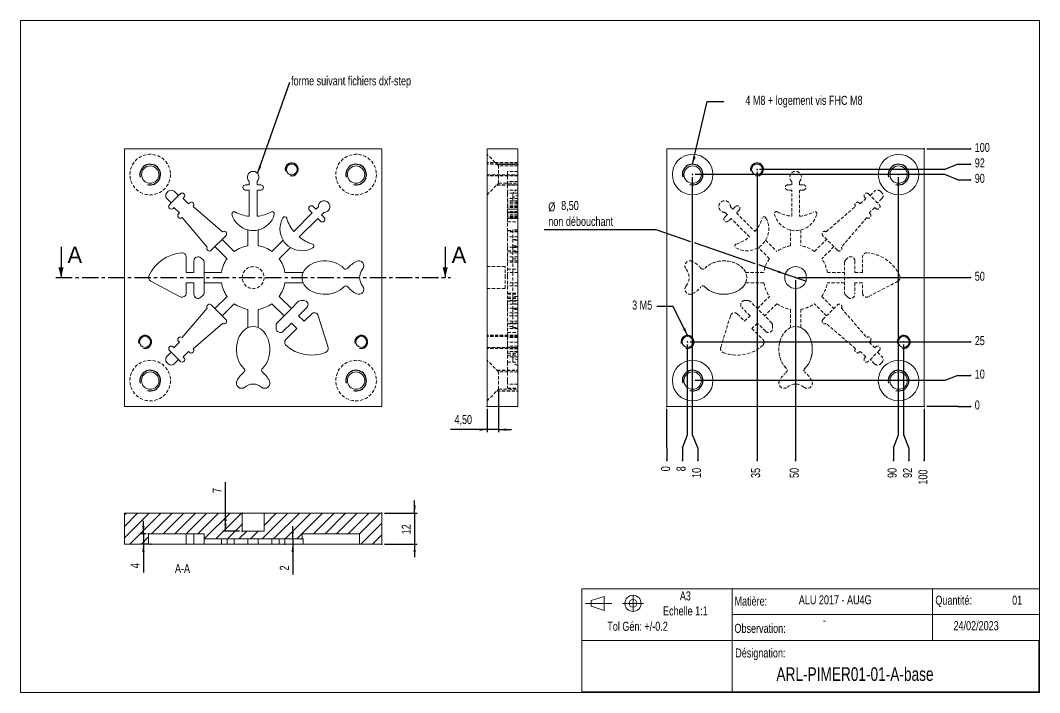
# Model space of a CAD drawing. Extents: x 12 to 408, y 18 to 279.
import ezdxf

# ---------------------------------------------------------------- set-up
doc = ezdxf.new("R2010")
doc.units = 0
doc.header["$MEASUREMENT"] = 0
doc.header["$PDSIZE"] = -1
for name, pattern in [('CENTER', [10.16, 6.35, -1.27, 1.27, -1.27]), ('CENTERX2', [20.32, 12.7, -2.54, 2.54, -2.54]), ('HIDDEN', [1.905, 1.27, -0.635])]:
    doc.linetypes.add(name, pattern=pattern)
doc.styles.add('SLDTEXTSTYLE0', font='txt', dxfattribs={"width": 0.75})
doc.dimstyles.new('SLDDIMSTYLE0', dxfattribs={"dimtxt": 6, "dimasz": 3, "dimexe": 0, "dimexo": 0.0625, "dimgap": 1.5, "dimtad": 0, "dimtih": 1, "dimtoh": 1, "dimdec": 0, "dimzin": 0, "dimdsep": 46, "dimtxsty": 'Standard', "dimsah": 1, "dimcen": 0.09, "dimadec": 0, "dimazin": 0, "dimtfac": 1, "dimtdec": 0, "dimtofl": 0, "dimtmove": 0, "dimatfit": 3, "dimfxl": 1, "dimtolj": 1, "dimtzin": 0, "dimarcsym": 0})
doc.dimstyles.new('SLDDIMSTYLE1', dxfattribs={"dimtxt": 3.5, "dimasz": 3, "dimexe": 1, "dimexo": 0.0625, "dimgap": 0.875, "dimtad": 0, "dimtih": 1, "dimtoh": 1, "dimzin": 12, "dimdsep": 46, "dimtxsty": 'Standard', "dimsah": 1, "dimcen": 0.09, "dimclrd": 255, "dimclre": 255, "dimclrt": 255, "dimadec": 0, "dimazin": 0, "dimtfac": 1, "dimtdec": 4, "dimtofl": 0, "dimtmove": 0, "dimatfit": 3, "dimfxl": 1, "dimtolj": 1, "dimtzin": 12, "dimarcsym": 0})
doc.dimstyles.new('SLDDIMSTYLE2', dxfattribs={"dimtxt": 3.5, "dimasz": 3, "dimexe": 1, "dimexo": 0.0625, "dimgap": 0.875, "dimtad": 0, "dimtih": 1, "dimtoh": 1, "dimdec": 0, "dimdsep": 46, "dimtxsty": 'Standard', "dimblk1": 'NONE', "dimblk2": 'NONE', "dimsah": 1, "dimcen": 0.09, "dimclrd": 255, "dimclre": 255, "dimclrt": 255, "dimadec": 0, "dimazin": 0, "dimtfac": 1, "dimtdec": 4, "dimtofl": 0, "dimtmove": 0, "dimatfit": 3, "dimfxl": 1, "dimtolj": 1, "dimtzin": 12, "dimarcsym": 0})
doc.dimstyles.new('SLDDIMSTYLE3', dxfattribs={"dimtxt": 3.5, "dimasz": 3, "dimexe": 1, "dimexo": 0.0625, "dimgap": 0.875, "dimtad": 0, "dimtih": 1, "dimtoh": 1, "dimzin": 12, "dimdsep": 46, "dimtxsty": 'Standard', "dimblk1": 'NONE', "dimblk2": 'NONE', "dimsah": 1, "dimcen": 0.09, "dimclrd": 255, "dimclre": 255, "dimclrt": 255, "dimadec": 0, "dimazin": 0, "dimtfac": 1, "dimtdec": 4, "dimtofl": 0, "dimtmove": 0, "dimatfit": 3, "dimfxl": 1, "dimtolj": 1, "dimtzin": 12, "dimarcsym": 0})
doc.dimstyles.new('SLDDIMSTYLE4', dxfattribs={"dimtxt": 3.5, "dimasz": 3, "dimexe": 1, "dimexo": 0.0625, "dimgap": 0.875, "dimtad": 0, "dimtih": 1, "dimtoh": 1, "dimzin": 12, "dimdsep": 46, "dimtxsty": 'Standard', "dimsah": 1, "dimcen": 0.09, "dimclrd": 255, "dimclre": 255, "dimclrt": 255, "dimadec": 0, "dimazin": 0, "dimtfac": 1, "dimtdec": 4, "dimtmove": 0, "dimatfit": 3, "dimfxl": 1, "dimtolj": 1, "dimtzin": 12, "dimarcsym": 0})

# ---------------------------------------------------------------- blocks, each defined once
blk = doc.blocks.new('*D0')
for p, q in [((197.8, 134.77), (197.8, 119.11)), ((193.3, 128.14), (193.3, 119.11)), ((193.3, 120.11), (179.07, 120.11)), ((197.8, 120.11), (193.3, 120.11)), ((197.8, 120.11), (202.8, 120.11))]:
    blk.add_line(p, q)
at = {"color": 7}
for p in [(197.8, 135.77), (193.3, 129.14)]:
    blk.add_point(p, dxfattribs=at)
at = {"color": 255}
for points in [[(193.3, 120.11), (190.3, 120.56), (190.3, 119.66)], [(197.8, 120.11), (200.8, 119.66), (200.8, 120.56)]]:
    blk.add_solid(points, dxfattribs=at)
at = {"color": 7, "insert": (180.65, 121.61), "char_height": 3.5, "attachment_point": 7, "style": 'SLDTEXTSTYLE0'}
blk.add_mtext('4,50', dxfattribs=at)
blk = doc.blocks.new('*D1')
for p, q in [((263.2, 118.1), (263.2, 128.14)), ((263.2, 113.1), (263.2, 118.1)), ((263.2, 113.1), (263.2, 108.1))]:
    blk.add_line(p, q)
at = {"color": 7}
for p in [(263.2, 129.14), (263.2, 108.1)]:
    blk.add_point(p, dxfattribs=at)
at = {"color": 7, "insert": (264.47, 103.93), "char_height": 3.5, "attachment_point": 7, "rotation": 90, "style": 'SLDTEXTSTYLE0'}
blk.add_mtext('0', dxfattribs=at)
blk = doc.blocks.new('_NONE')
blk = doc.blocks.new('*D3')
for p, q in [((271.2, 118.1), (271.2, 153.14)), ((269.2, 113.1), (271.2, 118.1)), ((269.2, 113.1), (269.2, 108.1))]:
    blk.add_line(p, q)
at = {"color": 7}
for p in [(271.2, 154.14), (269.2, 108.1)]:
    blk.add_point(p, dxfattribs=at)
at = {"color": 7, "insert": (270.48, 103.93), "char_height": 3.5, "attachment_point": 7, "rotation": 90, "style": 'SLDTEXTSTYLE0'}
blk.add_mtext('8', dxfattribs=at)
blk = doc.blocks.new('*D4')
for p, q in [((273.2, 118.1), (273.2, 218.14)), ((275.2, 113.1), (273.2, 118.1)), ((275.2, 113.1), (275.2, 108.1))]:
    blk.add_line(p, q)
at = {"color": 7}
for p in [(273.2, 219.14), (275.2, 108.1)]:
    blk.add_point(p, dxfattribs=at)
at = {"color": 7, "insert": (276.48, 101.34), "char_height": 3.5, "attachment_point": 7, "rotation": 90, "style": 'SLDTEXTSTYLE0'}
blk.add_mtext('10', dxfattribs=at)
blk = doc.blocks.new('*D5')
blk.add_line((298.2, 220.14), (298.2, 108.1))
at = {"color": 7}
for p in [(298.2, 221.14), (298.2, 108.1)]:
    blk.add_point(p, dxfattribs=at)
at = {"color": 7, "insert": (299.47, 101.34), "char_height": 3.5, "attachment_point": 7, "rotation": 90, "style": 'SLDTEXTSTYLE0'}
blk.add_mtext('35', dxfattribs=at)
blk = doc.blocks.new('*D6')
blk.add_line((313.2, 178.14), (313.2, 108.1))
at = {"color": 7}
for p in [(313.2, 179.14), (313.2, 108.1)]:
    blk.add_point(p, dxfattribs=at)
at = {"color": 7, "insert": (314.47, 101.34), "char_height": 3.5, "attachment_point": 7, "rotation": 90, "style": 'SLDTEXTSTYLE0'}
blk.add_mtext('50', dxfattribs=at)
blk = doc.blocks.new('*D7')
for p, q in [((353.2, 118.1), (353.2, 218.14)), ((351.2, 113.1), (353.2, 118.1)), ((351.2, 113.1), (351.2, 108.1))]:
    blk.add_line(p, q)
at = {"color": 7}
for p in [(353.2, 219.14), (351.2, 108.1)]:
    blk.add_point(p, dxfattribs=at)
at = {"color": 7, "insert": (352.47, 101.34), "char_height": 3.5, "attachment_point": 7, "rotation": 90, "style": 'SLDTEXTSTYLE0'}
blk.add_mtext('90', dxfattribs=at)
blk = doc.blocks.new('*D8')
for p, q in [((355.2, 118.1), (355.2, 153.14)), ((357.2, 113.1), (355.2, 118.1)), ((357.2, 113.1), (357.2, 108.1))]:
    blk.add_line(p, q)
at = {"color": 7}
for p in [(355.2, 154.14), (357.2, 108.1)]:
    blk.add_point(p, dxfattribs=at)
at = {"color": 7, "insert": (358.48, 101.34), "char_height": 3.5, "attachment_point": 7, "rotation": 90, "style": 'SLDTEXTSTYLE0'}
blk.add_mtext('92', dxfattribs=at)
blk = doc.blocks.new('*D9')
blk.add_line((363.2, 128.14), (363.2, 108.1))
at = {"color": 7}
for p in [(363.2, 129.14), (363.2, 108.1)]:
    blk.add_point(p, dxfattribs=at)
at = {"color": 7, "insert": (364.47, 98.76), "char_height": 3.5, "attachment_point": 7, "rotation": 90, "style": 'SLDTEXTSTYLE0'}
blk.add_mtext('100', dxfattribs=at)
blk = doc.blocks.new('*D10')
for p, q in [((371.21, 129.14), (364.2, 129.14)), ((376.21, 129.14), (371.21, 129.14)), ((376.21, 129.14), (381.21, 129.14))]:
    blk.add_line(p, q)
at = {"color": 7}
for p in [(363.2, 129.14), (381.21, 129.14)]:
    blk.add_point(p, dxfattribs=at)
at = {"color": 7, "insert": (382.8, 127.87), "char_height": 3.5, "attachment_point": 7, "style": 'SLDTEXTSTYLE0'}
blk.add_mtext('0', dxfattribs=at)
blk = doc.blocks.new('*D11')
for p, q in [((371.21, 139.14), (274.2, 139.14)), ((376.21, 141.15), (371.21, 139.14)), ((376.21, 141.15), (381.21, 141.15))]:
    blk.add_line(p, q)
at = {"color": 7}
for p in [(273.2, 139.14), (381.21, 141.15)]:
    blk.add_point(p, dxfattribs=at)
at = {"color": 7, "insert": (382.8, 139.87), "char_height": 3.5, "attachment_point": 7, "style": 'SLDTEXTSTYLE0'}
blk.add_mtext('10', dxfattribs=at)
blk = doc.blocks.new('*D12')
blk.add_line((272.2, 154.14), (381.21, 154.14))
at = {"color": 7}
for p in [(271.2, 154.14), (381.21, 154.14)]:
    blk.add_point(p, dxfattribs=at)
at = {"color": 7, "insert": (382.8, 152.87), "char_height": 3.5, "attachment_point": 7, "style": 'SLDTEXTSTYLE0'}
blk.add_mtext('25', dxfattribs=at)
blk = doc.blocks.new('*D13')
blk.add_line((314.2, 179.14), (381.21, 179.14))
at = {"color": 7}
for p in [(313.2, 179.14), (381.21, 179.14)]:
    blk.add_point(p, dxfattribs=at)
at = {"color": 7, "insert": (382.8, 177.87), "char_height": 3.5, "attachment_point": 7, "style": 'SLDTEXTSTYLE0'}
blk.add_mtext('50', dxfattribs=at)
blk = doc.blocks.new('*D14')
for p, q in [((371.21, 219.14), (274.2, 219.14)), ((376.21, 217.14), (371.21, 219.14)), ((376.21, 217.14), (381.21, 217.14))]:
    blk.add_line(p, q)
at = {"color": 7}
for p in [(273.2, 219.14), (381.21, 217.14)]:
    blk.add_point(p, dxfattribs=at)
at = {"color": 7, "insert": (382.8, 215.86), "char_height": 3.5, "attachment_point": 7, "style": 'SLDTEXTSTYLE0'}
blk.add_mtext('90', dxfattribs=at)
blk = doc.blocks.new('*D15')
for p, q in [((376.21, 223.14), (371.21, 221.14)), ((376.21, 223.14), (381.21, 223.14)), ((371.21, 221.14), (299.2, 221.14))]:
    blk.add_line(p, q)
at = {"color": 7}
for p in [(381.21, 223.14), (298.2, 221.14)]:
    blk.add_point(p, dxfattribs=at)
at = {"color": 7, "insert": (382.8, 221.87), "char_height": 3.5, "attachment_point": 7, "style": 'SLDTEXTSTYLE0'}
blk.add_mtext('92', dxfattribs=at)
blk = doc.blocks.new('*D16')
blk.add_line((364.2, 229.14), (381.21, 229.14))
at = {"color": 7}
for p in [(363.2, 229.14), (381.21, 229.14)]:
    blk.add_point(p, dxfattribs=at)
at = {"color": 7, "insert": (382.8, 227.87), "char_height": 3.5, "attachment_point": 7, "style": 'SLDTEXTSTYLE0'}
blk.add_mtext('100', dxfattribs=at)
blk = doc.blocks.new('*D17')
for p, q in [((259.07, 197.66), (215.53, 197.66)), ((272.48, 193.08), (259.07, 197.66)), ((297.48, 184.52), (273.92, 192.58)), ((309.18, 180.52), (298.92, 184.03)), ((317.22, 177.77), (309.18, 180.52))]:
    blk.add_line(p, q)
at = {"color": 7}
for p in [(309.18, 180.52), (317.22, 177.77)]:
    blk.add_point(p, dxfattribs=at)
at = {"color": 255}
blk.add_solid([(309.18, 180.52), (306.48, 181.92), (306.19, 181.06)], dxfattribs=at)
at = {"color": 7, "char_height": 3.5, "attachment_point": 7, "style": 'SLDTEXTSTYLE0'}
for s, insert in [('%%c', (217.11, 204.72)), ('8,50', (222.11, 204.72)), ('non débouchant', (217.11, 199.16))]:
    blk.add_mtext(s, dxfattribs=dict(at, insert=insert))
blk = doc.blocks.new('*D18')
for p, q in [((91.68, 87.65), (91.68, 99.67)), ((91.68, 80.65), (91.68, 87.65)), ((97.18, 80.65), (90.68, 80.65))]:
    blk.add_line(p, q)
at = {"color": 7}
for p in [(98.18, 87.65), (98.18, 80.65)]:
    blk.add_point(p, dxfattribs=at)
at = {"color": 255}
for points in [[(91.68, 87.65), (91.23, 84.65), (92.13, 84.65)], [(91.68, 80.65), (92.13, 83.65), (91.23, 83.65)]]:
    blk.add_solid(points, dxfattribs=at)
at = {"color": 7, "insert": (90.18, 95.5), "char_height": 3.5, "attachment_point": 7, "rotation": 90, "style": 'SLDTEXTSTYLE0'}
blk.add_mtext('7', dxfattribs=at)
blk = doc.blocks.new('*D19')
for p, q in [((59.8, 79.65), (59.8, 84.65)), ((60.83, 79.65), (58.8, 79.65)), ((59.8, 79.65), (59.8, 75.65)), ((61.69, 75.65), (58.8, 75.65)), ((59.8, 75.65), (59.8, 64.69))]:
    blk.add_line(p, q)
at = {"color": 7}
for p in [(61.83, 79.65), (62.69, 75.65)]:
    blk.add_point(p, dxfattribs=at)
at = {"color": 255}
for points in [[(59.8, 79.65), (60.25, 82.65), (59.35, 82.65)], [(59.8, 75.65), (59.35, 72.65), (60.25, 72.65)]]:
    blk.add_solid(points, dxfattribs=at)
at = {"color": 7, "insert": (58.3, 66.28), "char_height": 3.5, "attachment_point": 7, "rotation": 90, "style": 'SLDTEXTSTYLE0'}
blk.add_mtext('4', dxfattribs=at)
blk = doc.blocks.new('*D20')
for p, q in [((117.8, 77.65), (117.8, 82.65)), ((117.8, 77.65), (117.8, 75.65)), ((117.8, 75.65), (117.8, 63.81))]:
    blk.add_line(p, q)
at = {"color": 7}
for p in [(114.77, 75.65), (121.43, 77.65)]:
    blk.add_point(p, dxfattribs=at)
at = {"color": 255}
for points in [[(117.8, 77.65), (118.25, 80.65), (117.35, 80.65)], [(117.8, 75.65), (117.35, 72.65), (118.25, 72.65)]]:
    blk.add_solid(points, dxfattribs=at)
at = {"color": 7, "insert": (116.3, 65.39), "char_height": 3.5, "attachment_point": 7, "rotation": 90, "style": 'SLDTEXTSTYLE0'}
blk.add_mtext('2', dxfattribs=at)
blk = doc.blocks.new('*D21')
for p, q in [((165.18, 87.65), (165.18, 92.65)), ((153.43, 87.65), (166.18, 87.65)), ((165.18, 87.65), (165.18, 75.65)), ((153.43, 75.65), (166.18, 75.65)), ((165.18, 75.65), (165.18, 70.65))]:
    blk.add_line(p, q)
at = {"color": 7}
for p in [(152.43, 87.65), (152.43, 75.65)]:
    blk.add_point(p, dxfattribs=at)
at = {"color": 255}
for points in [[(165.18, 87.65), (165.63, 90.65), (164.73, 90.65)], [(165.18, 75.65), (164.73, 72.65), (165.63, 72.65)]]:
    blk.add_solid(points, dxfattribs=at)
at = {"color": 7, "insert": (163.68, 79.44), "char_height": 3.5, "attachment_point": 7, "rotation": 90, "style": 'SLDTEXTSTYLE0'}
blk.add_mtext('12', dxfattribs=at)

msp = doc.modelspace()

# ---------------------------------------------------------------- linework, layer by layer
at = {"color": 7, "linetype": 'Continuous', "lineweight": 0}
for p, q in [((12, 279), (408, 279)), ((12, 279), (12, 18)), ((408, 279), (408, 18)), ((53.042, 87.647), (52.433, 87.039)), ((57.532, 87.647), (52.433, 82.549)), ((62.022, 87.647), (52.433, 78.059)), ((66.512, 87.647), (54.512, 75.647)), ((71.002, 87.647), (63.002, 79.647)), ((75.492, 87.647), (67.492, 79.647)), ((79.982, 87.647), (71.982, 79.647)), ((84.472, 87.647), (76.472, 79.647)), ((88.963, 87.647), (80.963, 79.647)), ((93.453, 87.647), (83.453, 77.647)), ((97.943, 87.647), (87.943, 77.647)), ((115.903, 87.647), (105.903, 77.647)), ((106.923, 87.647), (106.683, 87.407)), ((111.413, 87.647), (106.683, 82.917)), ((120.394, 87.647), (110.394, 77.647)), ((124.884, 87.647), (114.884, 77.647)), ((129.374, 87.647), (119.374, 77.647)), ((133.864, 87.647), (125.864, 79.647)), ((138.354, 87.647), (130.354, 79.647)), ((142.844, 87.647), (134.844, 79.647)), ((147.334, 87.647), (139.334, 79.647)), ((151.824, 87.647), (143.795, 79.618)), ((98.183, 83.397), (92.433, 77.647)), ((152.433, 83.766), (144.315, 75.647)), ((99.923, 80.647), (96.923, 77.647)), ((104.413, 80.647), (101.413, 77.647)), ((152.433, 79.276), (148.805, 75.647)), ((61.833, 78.478), (59.002, 75.647)), ((408, 58.307), (230.084, 58.307)), ((288.524, 58.307), (230.084, 58.307)), ((230.084, 18.252), (230.084, 58.307)), ((288.524, 18.252), (288.524, 58.307)), ((366.409, 58.307), (366.409, 38.28)), ((233.716, 53.793), (238.785, 55.359)), ((233.716, 51.497), (233.716, 53.793)), ((238.785, 49.93), (233.716, 51.497)), ((238.785, 55.359), (238.785, 49.93)), ((366.409, 48.293), (288.524, 48.293)), ((366.409, 48.293), (408, 48.293)), ((288.524, 38.28), (230.084, 38.28)), ((407.749, 38.28), (288.524, 38.28)), ((288.524, 18.252), (288.524, 38.28)), ((407.749, 18.252), (407.749, 38.28)), ((12, 18), (408, 18)), ((230.084, 18.252), (407.749, 18.252)), ((288.524, 18.252), (230.084, 18.252)), ((407.749, 18.252), (288.524, 18.252))]:
    msp.add_line(p, q, dxfattribs=at)
at = {"color": 7, "linetype": 'Continuous', "lineweight": 15}
for p, q in [((152.433, 229.142), (52.433, 229.142)), ((52.433, 229.142), (52.433, 129.142)), ((152.433, 129.142), (152.433, 229.142)), ((205.301, 229.142), (193.301, 229.142)), ((193.301, 229.142), (193.301, 129.142)), ((205.301, 229.142), (205.301, 129.142)), ((263.198, 229.142), (363.198, 229.142)), ((263.198, 129.142), (263.198, 229.142)), ((363.198, 229.142), (363.198, 129.142)), ((99.433, 215.142), (100.933, 215.142)), ((100.933, 215.142), (100.933, 216.465)), ((103.933, 216.465), (103.933, 215.142)), ((103.933, 215.142), (105.433, 215.142)), ((69.482, 212.659), (68.916, 212.093)), ((73.442, 210.962), (71.745, 212.659)), ((72.027, 209.548), (73.442, 210.962)), ((73.442, 210.962), (74.149, 211.669)), ((75.563, 210.255), (75.209, 209.901)), ((75.209, 209.901), (77.331, 207.78)), ((100.933, 213.142), (99.433, 213.142)), ((100.933, 202.955), (100.933, 213.142)), ((103.933, 213.142), (103.933, 202.955)), ((105.433, 213.142), (103.933, 213.142)), ((68.916, 209.831), (70.613, 208.134)), ((69.906, 207.427), (70.613, 208.134)), ((70.613, 208.134), (72.027, 209.548)), ((71.674, 206.366), (71.32, 206.012)), ((73.795, 204.245), (71.674, 206.366)), ((77.331, 207.78), (77.684, 208.134)), ((79.149, 206.774), (90.568, 196.947)), ((125.768, 206.719), (126.828, 205.659)), ((126.828, 205.659), (127.764, 206.594)), ((73.442, 203.891), (73.795, 204.245)), ((84.628, 191.007), (74.801, 202.426)), ((118.21, 197.041), (125.414, 204.245)), ((127.535, 202.123), (120.332, 194.919)), ((125.414, 204.245), (124.353, 205.305)), ((128.596, 201.063), (127.535, 202.123)), ((129.885, 204.473), (128.95, 203.537)), ((128.95, 203.537), (130.01, 202.477)), ((91.826, 195.406), (90.412, 193.991)), ((100.433, 197.631), (100.433, 191.481)), ((104.433, 191.481), (104.433, 197.631)), ((87.584, 191.163), (86.17, 189.749)), ((90.412, 193.991), (87.584, 191.163)), ((87.584, 191.163), (92.294, 186.453)), ((95.122, 189.281), (90.412, 193.991)), ((114.092, 193.63), (109.744, 189.281)), ((112.572, 186.453), (116.921, 190.801)), ((76.433, 187.142), (76.433, 181.142)), ((82.164, 186.774), (82.964, 185.974)), ((79.433, 181.142), (79.433, 185.642)), ((83.405, 185.142), (83.433, 185.142)), ((83.433, 185.142), (83.433, 181.142)), ((76.433, 181.142), (79.433, 181.142)), ((90.094, 181.142), (83.433, 181.142)), ((83.433, 181.142), (83.433, 177.142)), ((121.863, 181.142), (114.772, 181.142)), ((74.088, 171.726), (62.688, 177.726)), ((76.433, 177.142), (76.433, 173.142)), ((79.433, 177.142), (76.433, 177.142)), ((79.433, 172.642), (79.433, 177.142)), ((83.433, 177.142), (83.433, 173.142)), ((83.433, 177.142), (90.094, 177.142)), ((114.772, 177.142), (121.863, 177.142)), ((82.964, 172.311), (82.164, 171.511)), ((83.433, 173.142), (83.405, 173.142)), ((92.294, 171.831), (87.584, 167.121)), ((117.282, 167.121), (112.572, 171.831)), ((74.801, 155.859), (84.628, 167.277)), ((86.17, 168.536), (87.584, 167.121)), ((87.584, 167.121), (90.412, 164.293)), ((90.412, 164.293), (95.122, 169.003)), ((100.433, 166.803), (100.433, 159.712)), ((104.433, 159.712), (104.433, 166.803)), ((109.744, 169.003), (114.454, 164.293)), ((114.454, 164.293), (117.282, 167.121)), ((117.282, 167.121), (120.111, 169.95)), ((120.111, 169.95), (120.131, 169.93)), ((123.293, 167.475), (120.111, 164.293)), ((121.03, 170.206), (122.161, 170.206)), ((90.412, 164.293), (91.826, 162.879)), ((111.625, 161.465), (114.454, 164.293)), ((120.111, 164.293), (122.232, 162.172)), ((122.232, 162.172), (125.06, 165)), ((127.72, 164.343), (131.538, 152.039)), ((90.568, 161.337), (79.149, 151.51)), ((111.369, 159.414), (111.369, 160.545)), ((111.645, 161.445), (111.625, 161.465)), ((117.282, 161.465), (114.1, 158.283)), ((115.161, 155.101), (119.404, 159.343)), ((119.404, 159.343), (117.282, 161.465)), ((70.613, 150.151), (69.906, 150.858)), ((71.32, 152.272), (71.674, 151.919)), ((71.674, 151.919), (73.795, 154.04)), ((73.795, 154.04), (73.442, 154.394)), ((77.331, 150.504), (75.209, 148.383)), ((77.684, 150.151), (77.331, 150.504)), ((70.613, 150.151), (68.916, 148.454)), ((72.027, 148.737), (70.613, 150.151)), ((71.745, 145.625), (73.442, 147.322)), ((73.442, 147.322), (72.027, 148.737)), ((74.149, 146.615), (73.442, 147.322)), ((75.209, 148.383), (75.563, 148.03)), ((68.916, 146.191), (69.482, 145.625)), ((52.433, 129.142), (152.433, 129.142)), ((205.301, 129.142), (193.301, 129.142)), ((363.198, 129.142), (263.198, 129.142)), ((52.433, 87.647), (52.433, 75.647)), ((98.183, 87.647), (52.433, 87.647)), ((98.183, 80.647), (98.183, 87.647)), ((106.683, 87.647), (98.183, 87.647)), ((106.683, 87.647), (106.683, 80.647)), ((152.433, 87.647), (106.683, 87.647)), ((152.433, 75.647), (152.433, 87.647)), ((83.433, 79.647), (61.833, 79.647)), ((61.833, 79.647), (61.833, 75.647)), ((76.433, 75.647), (76.433, 79.647)), ((79.433, 75.647), (79.433, 79.647)), ((83.405, 79.647), (83.405, 75.647)), ((83.433, 77.647), (83.433, 79.647)), ((98.183, 80.647), (106.683, 80.647)), ((143.795, 79.647), (121.433, 79.647)), ((121.433, 79.647), (121.433, 77.647)), ((143.795, 75.647), (143.795, 79.647)), ((61.833, 75.647), (52.433, 75.647)), ((62.688, 75.647), (61.833, 75.647)), ((74.088, 75.647), (62.688, 75.647)), ((76.433, 75.647), (74.088, 75.647)), ((79.433, 75.647), (76.433, 75.647)), ((82.164, 75.647), (79.433, 75.647)), ((82.964, 75.647), (82.164, 75.647)), ((83.405, 75.647), (82.964, 75.647)), ((83.433, 75.647), (83.405, 75.647)), ((121.433, 77.647), (83.433, 77.647)), ((83.433, 75.647), (83.433, 77.647)), ((83.433, 75.647), (90.094, 75.647)), ((90.094, 77.647), (90.094, 75.647)), ((90.094, 75.647), (92.294, 75.647)), ((92.294, 75.647), (92.294, 77.647)), ((92.294, 75.647), (95.122, 75.647)), ((95.122, 77.647), (95.122, 75.647)), ((95.122, 75.647), (100.433, 75.647)), ((100.433, 75.647), (100.433, 77.647)), ((104.433, 75.647), (100.433, 75.647)), ((104.433, 77.647), (104.433, 75.647)), ((104.433, 75.647), (109.744, 75.647)), ((109.744, 75.647), (109.744, 77.647)), ((109.744, 75.647), (112.572, 75.647)), ((112.572, 77.647), (112.572, 75.647)), ((112.572, 75.647), (114.772, 75.647)), ((114.772, 75.647), (114.772, 77.647)), ((114.772, 75.647), (121.863, 75.647)), ((121.863, 77.647), (121.433, 77.647)), ((121.863, 77.647), (121.863, 75.647)), ((137.689, 75.647), (121.863, 75.647)), ((139.211, 75.647), (137.689, 75.647)), ((142.544, 75.647), (139.211, 75.647)), ((143.795, 75.647), (142.544, 75.647)), ((152.433, 75.647), (143.795, 75.647))]:
    msp.add_line(p, q, dxfattribs=at)
at = {"color": 9, "linetype": 'HIDDEN', "lineweight": 0}
for p, q in [((197.801, 222.517), (193.301, 227.017)), ((205.301, 223.242), (193.301, 223.242)), ((197.801, 215.767), (197.801, 222.517)), ((205.301, 222.517), (197.801, 222.517)), ((193.301, 219.042), (205.301, 219.042)), ((201.301, 220.392), (201.301, 216.465)), ((205.301, 220.392), (201.301, 220.392)), ((193.301, 211.267), (197.801, 215.767)), ((197.801, 215.767), (205.301, 215.767)), ((205.301, 216.465), (201.301, 216.465)), ((201.301, 216.465), (201.301, 215.142)), ((205.301, 215.142), (201.301, 215.142)), ((201.301, 215.142), (201.301, 213.142)), ((310.198, 215.142), (311.698, 215.142)), ((311.698, 215.142), (311.698, 216.465)), ((314.698, 216.465), (314.698, 215.142)), ((314.698, 215.142), (316.198, 215.142)), ((205.301, 213.142), (201.301, 213.142)), ((201.301, 213.142), (201.301, 211.962)), ((201.301, 211.962), (201.301, 211.669)), ((205.301, 211.962), (201.301, 211.962)), ((201.301, 211.669), (201.301, 207.427)), ((205.301, 209.901), (201.301, 209.901)), ((203.301, 209.548), (203.301, 210.962)), ((311.698, 213.142), (310.198, 213.142)), ((311.698, 202.955), (311.698, 213.142)), ((316.198, 213.142), (314.698, 213.142)), ((314.698, 213.142), (314.698, 202.955)), ((338.3, 207.78), (340.421, 209.901)), ((340.421, 209.901), (340.068, 210.255)), ((341.482, 211.669), (345.725, 207.427)), ((342.189, 210.962), (343.886, 212.659)), ((346.149, 212.659), (346.714, 212.093)), ((205.301, 208.969), (201.301, 208.969)), ((205.301, 208.427), (201.301, 208.427)), ((205.301, 207.78), (201.301, 207.78)), ((201.301, 207.427), (201.301, 205.719)), ((205.301, 207.012), (201.301, 207.012)), ((205.301, 206.774), (201.301, 206.774)), ((205.301, 206.594), (201.301, 206.594)), ((205.301, 206.366), (201.301, 206.366)), ((287.867, 206.594), (288.802, 205.659)), ((288.802, 205.659), (289.863, 206.719)), ((325.063, 196.947), (336.481, 206.774)), ((337.946, 208.134), (338.3, 207.78)), ((343.957, 206.366), (341.835, 204.245)), ((344.31, 206.012), (343.957, 206.366)), ((346.714, 209.831), (345.017, 208.134)), ((201.301, 205.719), (201.301, 204.245)), ((201.301, 205.719), (205.301, 205.719)), ((205.301, 205.659), (201.301, 205.659)), ((205.301, 204.746), (201.301, 204.746)), ((205.301, 204.473), (201.301, 204.473)), ((201.301, 204.469), (205.301, 204.469)), ((205.301, 204.245), (201.301, 204.245)), ((201.301, 204.245), (201.301, 203.891)), ((201.301, 203.891), (201.301, 202.184)), ((205.301, 203.537), (201.301, 203.537)), ((205.301, 202.955), (201.301, 202.955)), ((205.301, 202.749), (201.301, 202.749)), ((205.301, 202.426), (201.301, 202.426)), ((201.301, 202.184), (201.301, 191.007)), ((201.301, 202.184), (205.301, 202.184)), ((205.301, 202.123), (201.301, 202.123)), ((285.62, 202.477), (286.681, 203.537)), ((286.681, 203.537), (285.746, 204.473)), ((288.095, 202.123), (287.035, 201.063)), ((295.299, 194.919), (288.095, 202.123)), ((291.277, 205.305), (290.217, 204.245)), ((290.217, 204.245), (297.42, 197.041)), ((340.83, 202.426), (331.002, 191.007)), ((341.835, 204.245), (342.189, 203.891)), ((201.301, 200.77), (205.301, 200.77)), ((201.301, 197.392), (203.301, 197.392)), ((205.301, 197.113), (201.301, 197.113)), ((205.301, 197.041), (201.301, 197.041)), ((205.301, 196.947), (201.301, 196.947)), ((205.301, 194.919), (201.301, 194.919)), ((205.301, 197.631), (203.301, 197.631)), ((203.301, 197.631), (203.301, 193.991)), ((311.198, 191.481), (311.198, 197.631)), ((315.198, 197.631), (315.198, 191.481)), ((329.461, 189.749), (323.804, 195.406)), ((205.301, 191.007), (201.301, 191.007)), ((201.301, 191.007), (201.301, 189.456)), ((203.301, 193.991), (205.301, 193.991)), ((203.301, 193.991), (203.301, 191.163)), ((205.301, 193.63), (203.301, 193.63)), ((203.301, 191.481), (205.301, 191.481)), ((205.301, 191.163), (203.301, 191.163)), ((203.301, 191.163), (203.301, 186.453)), ((203.301, 190.801), (205.301, 190.801)), ((303.058, 186.453), (298.71, 190.801)), ((301.538, 193.63), (305.887, 189.281)), ((320.508, 189.281), (325.218, 193.991)), ((328.047, 191.163), (323.337, 186.453)), ((201.301, 189.557), (205.301, 189.557)), ((201.301, 189.456), (205.301, 189.456)), ((201.301, 188.742), (201.301, 188.739)), ((205.301, 188.742), (201.301, 188.742)), ((201.301, 188.739), (201.301, 179.784)), ((205.301, 187.242), (201.301, 187.242)), ((205.301, 189.281), (203.301, 189.281)), ((203.301, 186.453), (205.301, 186.453)), ((203.301, 186.453), (203.301, 181.142)), ((332.666, 185.974), (333.466, 186.774)), ((339.198, 181.142), (339.198, 187.142)), ((200.301, 183.392), (193.301, 183.392)), ((200.301, 179.142), (200.301, 183.392)), ((205.301, 185.642), (201.301, 185.642)), ((205.301, 185.142), (201.301, 185.142)), ((201.301, 182.39), (205.301, 182.39)), ((332.226, 185.142), (332.198, 185.142)), ((332.198, 185.142), (332.198, 173.142)), ((336.198, 185.642), (336.198, 181.142)), ((200.301, 174.892), (200.301, 179.142)), ((205.301, 181.142), (201.301, 181.142)), ((201.301, 179.784), (201.301, 177.726)), ((203.301, 181.142), (203.301, 177.142)), ((293.768, 181.142), (300.859, 181.142)), ((325.537, 181.142), (332.198, 181.142)), ((336.198, 181.142), (339.198, 181.142)), ((193.301, 174.892), (200.301, 174.892)), ((201.301, 177.726), (201.301, 171.726)), ((205.301, 177.142), (201.301, 177.142)), ((205.301, 175.894), (201.301, 175.894)), ((203.301, 177.142), (203.301, 171.831)), ((300.859, 177.142), (293.768, 177.142)), ((332.198, 177.142), (325.537, 177.142)), ((336.198, 177.142), (336.198, 172.642)), ((339.198, 177.142), (336.198, 177.142)), ((339.198, 173.142), (339.198, 177.142)), ((352.943, 177.726), (341.543, 171.726)), ((201.301, 173.142), (205.301, 173.142)), ((201.301, 172.642), (205.301, 172.642)), ((201.301, 171.726), (201.301, 171.542)), ((201.301, 171.542), (201.301, 171.042)), ((201.301, 171.542), (205.301, 171.542)), ((201.301, 171.042), (205.301, 171.042)), ((203.301, 171.831), (203.301, 167.121)), ((205.301, 171.831), (203.301, 171.831)), ((298.348, 167.121), (303.058, 171.831)), ((323.337, 171.831), (328.047, 167.121)), ((332.226, 173.142), (332.198, 173.142)), ((333.466, 171.511), (332.666, 172.311)), ((205.301, 170.206), (201.301, 170.206)), ((201.301, 170.206), (201.301, 169.95)), ((201.301, 168.829), (201.301, 169.95)), ((201.301, 169.95), (205.301, 169.95)), ((201.301, 169.93), (205.301, 169.93)), ((201.301, 168.829), (201.301, 167.277)), ((205.301, 168.829), (201.301, 168.829)), ((201.301, 167.277), (201.301, 156.101)), ((205.301, 167.277), (201.301, 167.277)), ((203.301, 169.003), (205.301, 169.003)), ((203.301, 167.121), (205.301, 167.121)), ((203.301, 167.121), (203.301, 164.293)), ((205.301, 166.803), (203.301, 166.803)), ((295.52, 164.293), (292.338, 167.475)), ((293.469, 170.206), (294.601, 170.206)), ((295.5, 169.93), (295.52, 169.95)), ((304.005, 161.465), (295.52, 169.95)), ((305.887, 169.003), (301.177, 164.293)), ((311.198, 159.712), (311.198, 166.803)), ((315.198, 166.803), (315.198, 159.712)), ((325.218, 164.293), (320.508, 169.003)), ((323.804, 162.879), (329.461, 168.536)), ((331.002, 167.277), (340.83, 155.859)), ((205.301, 165.469), (201.301, 165.469)), ((203.301, 164.293), (201.301, 164.293)), ((205.301, 164.293), (203.301, 164.293)), ((203.301, 164.293), (203.301, 159.712)), ((284.092, 152.039), (287.911, 164.343)), ((290.57, 165), (293.399, 162.172)), ((293.399, 162.172), (295.52, 164.293)), ((205.301, 162.172), (201.301, 162.172)), ((205.301, 161.465), (201.301, 161.465)), ((205.301, 161.445), (201.301, 161.445)), ((205.301, 161.337), (201.301, 161.337)), ((201.301, 161.172), (205.301, 161.172)), ((203.301, 160.142), (201.301, 160.142)), ((205.301, 159.343), (201.301, 159.343)), ((203.301, 159.712), (205.301, 159.712)), ((298.348, 161.465), (296.227, 159.343)), ((296.227, 159.343), (300.47, 155.101)), ((301.53, 158.283), (298.348, 161.465)), ((303.985, 161.445), (304.005, 161.465)), ((304.262, 160.545), (304.262, 159.414)), ((336.481, 151.51), (325.063, 161.337)), ((205.301, 156.242), (193.301, 156.242)), ((201.301, 157.814), (205.301, 157.814)), ((201.301, 156.101), (201.301, 154.394)), ((205.301, 156.101), (201.301, 156.101)), ((205.301, 155.859), (201.301, 155.859)), ((193.301, 152.042), (205.301, 152.042)), ((201.301, 154.394), (201.301, 154.04)), ((201.301, 154.04), (201.301, 152.565)), ((205.301, 154.04), (201.301, 154.04)), ((201.301, 152.565), (201.301, 150.858)), ((205.301, 152.565), (201.301, 152.565)), ((205.301, 151.919), (201.301, 151.919)), ((205.301, 151.51), (201.301, 151.51)), ((201.301, 150.858), (201.301, 146.615)), ((205.301, 150.504), (201.301, 150.504)), ((338.3, 150.504), (337.946, 150.151)), ((340.421, 148.383), (338.3, 150.504)), ((345.725, 150.858), (341.482, 146.615)), ((342.189, 154.394), (341.835, 154.04)), ((341.835, 154.04), (343.957, 151.919)), ((343.957, 151.919), (344.31, 152.272)), ((197.801, 142.517), (193.301, 147.017)), ((201.301, 149.858), (205.301, 149.858)), ((201.301, 149.044), (205.301, 149.044)), ((205.301, 148.383), (201.301, 148.383)), ((201.301, 146.615), (201.301, 146.322)), ((203.301, 148.737), (203.301, 147.322)), ((340.068, 148.03), (340.421, 148.383)), ((343.886, 145.625), (342.189, 147.322)), ((345.017, 150.151), (346.714, 148.454)), ((201.301, 146.322), (201.301, 143.886)), ((201.301, 146.322), (205.301, 146.322)), ((201.301, 143.886), (201.301, 142.365)), ((346.714, 146.191), (346.149, 145.625)), ((197.801, 135.767), (197.801, 142.517)), ((205.301, 142.517), (197.801, 142.517)), ((201.301, 142.365), (201.301, 139.031)), ((201.301, 139.031), (201.301, 136.142)), ((193.301, 131.267), (197.801, 135.767)), ((197.801, 135.767), (205.301, 135.767)), ((205.301, 137.78), (201.301, 137.78)), ((201.301, 136.142), (205.301, 136.142))]:
    msp.add_line(p, q, dxfattribs=at)
at = {"color": 255, "linetype": 'HIDDEN'}
for p, q in [((205.301, 223.642), (193.301, 223.642)), ((193.301, 223.642), (193.301, 223.642)), ((193.301, 223.642), (193.301, 223.642)), ((193.301, 223.642), (193.301, 223.642)), ((197.176, 223.142), (205.301, 223.142)), ((197.176, 223.142), (205.301, 223.142)), ((205.301, 223.142), (205.301, 223.142)), ((205.301, 223.142), (205.301, 223.142)), ((205.301, 218.642), (193.301, 218.642)), ((193.301, 218.642), (193.301, 218.642)), ((197.176, 215.142), (205.301, 215.142)), ((197.176, 215.142), (205.301, 215.142)), ((205.301, 215.142), (205.301, 215.142)), ((205.301, 215.142), (205.301, 215.142)), ((205.301, 215.142), (205.301, 215.142)), ((205.301, 215.142), (205.301, 215.142)), ((205.301, 215.142), (205.301, 215.142)), ((205.301, 215.142), (205.301, 215.142)), ((205.301, 156.642), (193.301, 156.642)), ((193.301, 156.642), (193.301, 156.642)), ((193.301, 156.642), (193.301, 156.642)), ((193.301, 156.642), (193.301, 156.642)), ((205.301, 156.642), (193.301, 156.642)), ((193.301, 156.642), (193.301, 156.642)), ((193.301, 156.642), (193.301, 156.642)), ((193.301, 156.642), (193.301, 156.642)), ((205.301, 151.642), (193.301, 151.642)), ((193.301, 151.642), (193.301, 151.642)), ((205.301, 151.642), (193.301, 151.642)), ((193.301, 151.642), (193.301, 151.642)), ((197.176, 143.142), (205.301, 143.142)), ((197.176, 143.142), (205.301, 143.142)), ((205.301, 143.142), (205.301, 143.142)), ((205.301, 143.142), (205.301, 143.142)), ((197.176, 135.142), (205.301, 135.142)), ((197.176, 135.142), (205.301, 135.142)), ((205.301, 135.142), (205.301, 135.142)), ((205.301, 135.142), (205.301, 135.142)), ((205.301, 135.142), (205.301, 135.142)), ((205.301, 135.142), (205.301, 135.142)), ((205.301, 135.142), (205.301, 135.142)), ((205.301, 135.142), (205.301, 135.142))]:
    msp.add_line(p, q, dxfattribs=at)
at = {"color": 7, "linetype": 'Continuous'}
for p, q in [((27.805, 191.142), (27.805, 179.142)), ((177.061, 191.142), (177.061, 179.142))]:
    msp.add_line(p, q, dxfattribs=at)
at = {"color": 7, "linetype": 'CENTER'}
msp.add_line((25.805, 179.142), (179.061, 179.142), dxfattribs=at)
at = {"color": 7, "linetype": 'CENTERX2', "lineweight": 0}
for p, q in [((250.029, 55.657), (250.029, 49.632)), ((231.503, 52.645), (241.826, 52.645)), ((254.065, 52.645), (245.993, 52.645))]:
    msp.add_line(p, q, dxfattribs=at)
at = {"color": 9, "linetype": 'HIDDEN', "lineweight": 0, "flags": 128}
for points in [[(205.301, 213.128), (204.835, 213.069), (204.398, 212.899), (204.025, 212.637), (203.721, 212.299), (203.492, 211.895), (203.347, 211.429), (203.301, 210.962)], [(203.301, 209.548), (203.339, 209.824), (203.453, 210.089), (203.638, 210.334), (203.886, 210.548), (204.189, 210.724), (204.535, 210.854), (204.91, 210.935), (205.301, 210.962)], [(205.301, 208.134), (204.91, 208.161), (204.535, 208.241), (204.189, 208.372), (203.886, 208.548), (203.638, 208.762), (203.453, 209.007), (203.339, 209.272), (203.301, 209.548)], [(277.941, 182.721), (278.624, 183.384), (279.417, 183.978), (280.306, 184.493), (281.277, 184.92), (282.315, 185.253), (283.403, 185.485), (284.522, 185.615), (285.654, 185.638), (286.781, 185.555), (287.884, 185.368), (288.946, 185.079), (289.949, 184.692), (290.876, 184.215), (291.713, 183.656), (292.446, 183.022), (293.063, 182.325), (293.553, 181.576), (293.909, 180.787), (294.125, 179.971), (294.198, 179.142), (294.125, 178.313), (293.909, 177.497), (293.553, 176.709), (293.063, 175.96), (292.446, 175.262), (291.713, 174.629), (290.876, 174.069), (289.949, 173.592), (288.946, 173.206), (287.884, 172.917), (286.781, 172.729), (285.654, 172.646), (284.522, 172.67), (283.403, 172.799), (282.315, 173.032), (281.277, 173.365), (280.306, 173.792), (279.417, 174.306), (278.624, 174.9), (277.941, 175.563)], [(293.768, 181.142), (293.335, 181.939), (292.763, 182.688), (292.062, 183.375), (291.244, 183.987), (290.322, 184.516), (289.314, 184.951), (288.236, 185.284), (287.108, 185.511), (285.949, 185.627), (284.78, 185.629), (283.62, 185.519), (282.49, 185.297), (281.41, 184.969), (280.398, 184.538), (279.472, 184.014), (278.648, 183.405), (277.941, 182.721)], [(293.768, 177.142), (294.09, 178.13), (294.198, 179.142), (294.09, 180.155), (293.768, 181.142)], [(277.941, 175.563), (278.648, 174.88), (279.472, 174.27), (280.398, 173.746), (281.41, 173.316), (282.49, 172.987), (283.62, 172.766), (284.78, 172.655), (285.949, 172.658), (287.108, 172.773), (288.236, 173), (289.314, 173.334), (290.322, 173.769), (291.244, 174.297), (292.062, 174.91), (292.763, 175.597), (293.335, 176.345), (293.768, 177.142)], [(309.618, 143.886), (308.955, 144.569), (308.362, 145.361), (307.847, 146.251), (307.42, 147.222), (307.087, 148.26), (306.854, 149.347), (306.725, 150.466), (306.702, 151.598), (306.784, 152.725), (306.972, 153.829), (307.261, 154.891), (307.647, 155.894), (308.124, 156.821), (308.684, 157.658), (309.318, 158.391), (310.015, 159.007), (310.764, 159.498), (311.553, 159.854), (312.368, 160.07), (313.198, 160.142), (314.027, 160.07), (314.843, 159.854), (315.631, 159.498), (316.38, 159.007), (317.077, 158.391), (317.711, 157.658), (318.271, 156.821), (318.748, 155.894), (319.134, 154.891), (319.423, 153.829), (319.611, 152.725), (319.693, 151.598), (319.67, 150.466), (319.541, 149.347), (319.308, 148.26), (318.975, 147.222), (318.548, 146.251), (318.033, 145.361), (317.44, 144.569), (316.777, 143.886)], [(311.198, 159.712), (310.4, 159.28), (309.652, 158.708), (308.965, 158.007), (308.352, 157.188), (307.824, 156.267), (307.389, 155.259), (307.055, 154.181), (306.829, 153.053), (306.713, 151.894), (306.711, 150.724), (306.821, 149.565), (307.042, 148.435), (307.371, 147.354), (307.801, 146.342), (308.326, 145.417), (308.935, 144.593), (309.618, 143.886)], [(315.198, 159.712), (314.21, 160.034), (313.198, 160.142), (312.185, 160.034), (311.198, 159.712)], [(316.777, 143.886), (317.46, 144.593), (318.069, 145.417), (318.594, 146.342), (319.024, 147.354), (319.353, 148.435), (319.574, 149.565), (319.685, 150.724), (319.682, 151.894), (319.566, 153.053), (319.34, 154.181), (319.006, 155.259), (318.571, 156.267), (318.043, 157.188), (317.43, 158.007), (316.743, 158.708), (315.995, 159.28), (315.198, 159.712)], [(203.301, 148.737), (203.339, 149.013), (203.453, 149.278), (203.638, 149.522), (203.886, 149.737), (204.189, 149.913), (204.535, 150.043), (204.91, 150.124), (205.301, 150.151)], [(205.301, 147.322), (204.91, 147.35), (204.535, 147.43), (204.189, 147.561), (203.886, 147.737), (203.638, 147.951), (203.453, 148.195), (203.339, 148.461), (203.301, 148.737)], [(203.301, 147.322), (203.352, 146.828), (203.511, 146.346), (203.764, 145.928), (204.096, 145.587), (204.493, 145.338), (204.935, 145.193), (205.301, 145.157)]]:
    msp.add_lwpolyline(points, dxfattribs=at)
at = {"color": 7, "linetype": 'Continuous', "lineweight": 15, "flags": 128}
for points in [[(121.863, 181.142), (122.295, 181.939), (122.867, 182.688), (123.569, 183.375), (124.387, 183.987), (125.308, 184.516), (126.317, 184.951), (127.394, 185.284), (128.522, 185.511), (129.681, 185.627), (130.851, 185.629), (132.011, 185.519), (133.141, 185.297), (134.221, 184.969), (135.233, 184.538), (136.159, 184.014), (136.982, 183.405), (137.689, 182.721)], [(121.863, 177.142), (121.541, 178.13), (121.433, 179.142), (121.541, 180.155), (121.863, 181.142)], [(137.689, 175.563), (136.982, 174.88), (136.159, 174.27), (135.233, 173.746), (134.221, 173.316), (133.141, 172.987), (132.011, 172.766), (130.851, 172.655), (129.681, 172.658), (128.522, 172.773), (127.394, 173), (126.317, 173.334), (125.308, 173.769), (124.387, 174.297), (123.569, 174.91), (122.867, 175.597), (122.295, 176.345), (121.863, 177.142)], [(98.854, 143.886), (98.17, 144.593), (97.561, 145.417), (97.037, 146.342), (96.607, 147.354), (96.278, 148.435), (96.056, 149.565), (95.946, 150.724), (95.949, 151.894), (96.064, 153.053), (96.291, 154.181), (96.624, 155.259), (97.059, 156.267), (97.588, 157.188), (98.201, 158.007), (98.887, 158.708), (99.636, 159.28), (100.433, 159.712)], [(100.433, 159.712), (101.421, 160.034), (102.433, 160.142), (103.445, 160.034), (104.433, 159.712)], [(104.433, 159.712), (105.23, 159.28), (105.979, 158.708), (106.665, 158.007), (107.278, 157.188), (107.807, 156.267), (108.242, 155.259), (108.575, 154.181), (108.802, 153.053), (108.917, 151.894), (108.92, 150.724), (108.81, 149.565), (108.588, 148.435), (108.259, 147.354), (107.829, 146.342), (107.305, 145.417), (106.696, 144.593), (106.012, 143.886)]]:
    msp.add_lwpolyline(points, dxfattribs=at)
at = {"color": 9, "linetype": 'HIDDEN', "lineweight": 0}
for centre, radius in [((62.433, 219.142), 7.875), ((142.433, 219.142), 7.875), ((102.433, 179.142), 4.25), ((62.433, 139.142), 7.875), ((142.433, 139.142), 7.875)]:
    msp.add_circle(centre, radius, dxfattribs=at)
at = {"color": 7, "linetype": 'Continuous', "lineweight": 15}
for centre, radius in [((273.198, 219.142), 7.875), ((353.198, 219.142), 7.875), ((62.433, 219.142), 3.375), ((117.433, 221.142), 2.1), ((142.433, 219.142), 3.375), ((273.198, 219.142), 3.375), ((298.198, 221.142), 2.1), ((353.198, 219.142), 3.375), ((313.198, 179.142), 4.25), ((60.433, 154.142), 2.1), ((144.433, 154.142), 2.1), ((271.198, 154.142), 2.1), ((355.198, 154.142), 2.1), ((273.198, 139.142), 7.875), ((353.198, 139.142), 7.875), ((62.433, 139.142), 3.375), ((142.433, 139.142), 3.375), ((273.198, 139.142), 3.375), ((353.198, 139.142), 3.375)]:
    msp.add_circle(centre, radius, dxfattribs=at)
at = {"color": 5, "linetype": 'Continuous', "lineweight": 0}
for radius in [3.139, 1.5]:
    msp.add_circle((250.029, 52.645), radius, dxfattribs=at)
at = {"color": 7, "linetype": 'Continuous'}
for centre, radius in [((62.433, 219.142), 4), ((117.433, 221.142), 2.5), ((142.433, 219.142), 4), ((273.198, 219.142), 4), ((298.198, 221.142), 2.5), ((353.198, 219.142), 4), ((60.433, 154.142), 2.5), ((144.433, 154.142), 2.5), ((271.198, 154.142), 2.5), ((355.198, 154.142), 2.5), ((62.433, 139.142), 4), ((142.433, 139.142), 4), ((273.198, 139.142), 4), ((353.198, 139.142), 4)]:
    msp.add_arc(centre, radius, 255, 195, dxfattribs=at)
at = {"color": 7, "linetype": 'Continuous', "lineweight": 15}
for centre, radius, start, end in [((102.433, 218.142), 2.25, 311.81031, 228.18969), ((99.433, 214.142), 1, 90, 270), ((105.433, 214.142), 1, 270, 90), ((70.048, 210.962), 1.6, 135, 225), ((70.613, 211.528), 1.6, 45, 135), ((74.856, 210.962), 1, 315, 135), ((70.613, 206.719), 1, 135, 315), ((78.391, 207.427), 1, 319.28376, 135), ((125.06, 206.012), 1, 45, 225), ((130.01, 206.719), 2.25, 266.81031, 183.18969), ((74.149, 203.184), 1, 135, 310.71624), ((94.983, 203.946), 0.8, 61.86706, 194.64011), ((102.433, 205.892), 8.5, 194.64011, 256.39104), ((102.433, 217.879), 15, 241.86706, 264.26083), ((102.433, 217.879), 15, 275.73917, 298.13294), ((102.433, 205.892), 8.5, 283.60896, 345.35989), ((109.883, 203.946), 0.8, 345.35989, 118.13294), ((121.348, 198.057), 8.5, 149.64011, 211.39104), ((114.704, 201.949), 0.8, 16.86706, 149.64011), ((129.824, 206.534), 15, 196.86706, 219.26083), ((129.303, 201.77), 1, 225, 45), ((91.119, 196.113), 1, 315, 123.46304), ((102.433, 205.892), 8.5, 256.39104, 283.60896), ((129.824, 206.534), 15, 230.73917, 253.13294), ((85.462, 190.456), 1, 146.53696, 315), ((102.433, 179.142), 12.5, 99.2069, 125.7931), ((102.433, 179.142), 12.5, 54.2069, 80.7931), ((121.348, 198.057), 8.5, 211.39104, 238.60896), ((121.348, 198.057), 8.5, 238.60896, 300.35989), ((125.24, 191.413), 0.8, 300.35989, 73.13294), ((75.709, 173.771), 15, 93.74982, 156.36904), ((74.833, 187.142), 1.6, 0, 93.74982), ((81.033, 185.642), 1.6, 45, 180), ((102.433, 179.142), 12.5, 144.2069, 170.7931), ((102.433, 179.142), 12.5, 9.2069, 35.7931), ((81.833, 184.842), 1.6, 10.80692, 45), ((138.433, 183.39), 1, 221.96196, 321.05367), ((146.988, 176.476), 10, 116.38406, 141.05367), ((143.433, 183.642), 2, 319.99481, 116.38406), ((148.795, 179.142), 5, 139.99481, 220.00519), ((63.433, 179.142), 1.6, 156.36904, 242.24146), ((102.433, 179.142), 12.5, 189.2069, 215.7931), ((102.433, 179.142), 12.5, 324.2069, 350.7931), ((138.433, 174.894), 1, 38.94633, 138.03804), ((146.988, 181.809), 10, 218.94633, 243.61594), ((143.433, 174.642), 2, 243.61594, 40.00519), ((74.833, 173.142), 1.6, 242.24146, 0), ((81.033, 172.642), 1.6, 180, 315), ((81.833, 173.442), 1.6, 315, 349.19308), ((85.462, 167.829), 1, 45, 213.46304), ((102.433, 179.142), 12.5, 234.2069, 260.7931), ((102.433, 179.142), 12.5, 279.2069, 305.7931), ((121.03, 168.606), 1.6, 90, 124.19308), ((122.161, 168.606), 1.6, 315, 90), ((91.119, 162.172), 1, 236.53696, 45), ((126.192, 163.869), 1.6, 17.24146, 135), ((112.969, 160.545), 1.6, 145.80692, 180), ((112.969, 159.414), 1.6, 180, 315), ((74.149, 155.101), 1, 49.28376, 225), ((116.292, 153.969), 1.6, 135, 228.74982), ((70.613, 151.565), 1, 45, 225), ((78.391, 150.858), 1, 225, 40.71624), ((125.128, 164.044), 15, 228.74982, 291.36904), ((130.01, 151.565), 1.6, 291.36904, 17.24146), ((70.048, 147.322), 1.6, 135, 225), ((74.856, 147.322), 1, 225, 45), ((70.613, 146.757), 1.6, 225, 315), ((98.185, 143.142), 1, 308.94633, 48.03804), ((106.681, 143.142), 1, 131.96196, 231.05367), ((97.933, 138.142), 2, 153.61594, 310.00519), ((105.1, 134.587), 10, 128.94633, 153.61594), ((106.933, 138.142), 2, 229.99481, 26.38406), ((99.766, 134.587), 10, 26.38406, 51.05367), ((102.433, 132.78), 5, 49.99481, 130.00519)]:
    msp.add_arc(centre, radius, start, end, dxfattribs=at)
at = {"color": 9, "linetype": 'HIDDEN', "lineweight": 0}
for centre, radius, start, end in [((313.198, 218.142), 2.25, 311.81031, 228.18969), ((310.198, 214.142), 1, 90, 270), ((316.198, 214.142), 1, 270, 90), ((340.775, 210.962), 1, 45, 225), ((345.017, 211.528), 1.6, 45, 135), ((345.583, 210.962), 1.6, 315, 45), ((285.62, 206.719), 2.25, 356.81031, 273.18969), ((290.57, 206.012), 1, 315, 135), ((337.239, 207.427), 1, 45, 220.71624), ((345.017, 206.719), 1, 225, 45), ((286.328, 201.77), 1, 135, 315), ((294.283, 198.057), 8.5, 239.64011, 30.35989), ((285.806, 206.534), 15, 320.73917, 343.13294), ((300.927, 201.949), 0.8, 30.35989, 163.13294), ((305.748, 203.946), 0.8, 61.86706, 194.64011), ((313.198, 205.892), 8.5, 194.64011, 345.35989), ((313.198, 217.879), 15, 241.86706, 264.26083), ((313.198, 217.879), 15, 275.73917, 298.13294), ((320.648, 203.946), 0.8, 345.35989, 118.13294), ((341.482, 203.184), 1, 229.28376, 45), ((285.806, 206.534), 15, 286.86706, 309.26083), ((324.511, 196.113), 1, 56.53696, 225), ((290.391, 191.413), 0.8, 106.86706, 239.64011), ((313.198, 179.142), 12.5, 99.2069, 125.7931), ((313.198, 179.142), 12.5, 54.2069, 80.7931), ((330.168, 190.456), 1, 225, 33.46304), ((313.198, 179.142), 12.5, 144.2069, 170.7931), ((313.198, 179.142), 12.5, 9.2069, 35.7931), ((334.598, 185.642), 1.6, 0, 135), ((340.798, 187.142), 1.6, 86.25018, 180), ((339.921, 173.771), 15, 23.63096, 86.25018), ((272.198, 183.642), 2, 63.61594, 220.00519), ((266.836, 179.142), 5, 319.99481, 40.00519), ((268.643, 176.476), 10, 38.94633, 63.61594), ((277.198, 183.39), 1, 218.94633, 318.03804), ((333.798, 184.842), 1.6, 135, 169.19308), ((352.198, 179.142), 1.6, 297.75854, 23.63096), ((272.198, 174.642), 2, 139.99481, 296.38406), ((268.643, 181.809), 10, 296.38406, 321.05367), ((277.198, 174.894), 1, 41.96196, 141.05367), ((313.198, 179.142), 12.5, 189.2069, 215.7931), ((313.198, 179.142), 12.5, 324.2069, 350.7931), ((333.798, 173.442), 1.6, 190.80692, 225), ((334.598, 172.642), 1.6, 225, 0), ((340.798, 173.142), 1.6, 180, 297.75854), ((293.469, 168.606), 1.6, 90, 225), ((294.601, 168.606), 1.6, 55.80692, 90), ((313.198, 179.142), 12.5, 234.2069, 260.7931), ((313.198, 179.142), 12.5, 279.2069, 305.7931), ((330.168, 167.829), 1, 326.53696, 135), ((289.439, 163.869), 1.6, 45, 162.75854), ((324.511, 162.172), 1, 135, 303.46304), ((302.662, 159.414), 1.6, 225, 360), ((302.662, 160.545), 1.6, 0, 34.19308), ((299.338, 153.969), 1.6, 311.25018, 45), ((341.482, 155.101), 1, 315, 130.71624), ((285.62, 151.565), 1.6, 162.75854, 248.63096), ((290.503, 164.044), 15, 248.63096, 311.25018), ((337.239, 150.858), 1, 139.28376, 315), ((345.017, 151.565), 1, 315, 135), ((340.775, 147.322), 1, 135, 315), ((345.583, 147.322), 1.6, 315, 45), ((308.95, 143.142), 1, 308.94633, 48.03804), ((317.445, 143.142), 1, 131.96196, 231.05367), ((345.017, 146.757), 1.6, 225, 315), ((308.698, 138.142), 2, 153.61594, 310.00519), ((315.864, 134.587), 10, 128.94633, 153.61594), ((317.698, 138.142), 2, 229.99481, 26.38406), ((310.531, 134.587), 10, 26.38406, 51.05367), ((313.198, 132.78), 5, 49.99481, 130.00519)]:
    msp.add_arc(centre, radius, start, end, dxfattribs=at)
at = {"color": 7, "linetype": 'Continuous'}
for points in [[(27.805, 179.142), (28.805, 183.142), (26.805, 183.142)], [(177.061, 179.142), (178.061, 183.142), (176.061, 183.142)]]:
    msp.add_solid(points, dxfattribs=at)

# ---------------------------------------------------------------- texts
at = {"color": 7, "style": 'SLDTEXTSTYLE0'}
for s, insert, char_height, attachment_point in [('forme suivant fichiers dxf-step', (117.161, 257.297), 3.5, 1), ('4 M8 + logement vis FHC M8', (316.438, 249.711), 3.5, 2), ('3 M5', (253.579, 170.22), 3.5, 2), ('A-A', (74.981, 67.937), 3.5, 2), ('A3 \\PEchelle 1:1', (270.366, 57.293), 3.5, 2), ('Matière:', (289.462, 55.278), 3.5, 1), ('ALU 2017 - AU4G', (314.445, 55.785), 3.5, 1), ('Quantité:', (367.5, 55.618), 3.5, 1), ('01', (397.33, 55.629), 3.5, 1), ('Tol Gén: +/-0.2', (240.034, 45.487), 3.5, 1), ('Observation:', (289.439, 44.699), 3.5, 1), ('-', (323.787, 47.856), 3.5, 1), ('24/02/2023', (374.545, 45.732), 3.5, 1), ('Désignation:', (289.735, 35.146), 3.5, 1), ('ARL-PIMER01-01-A-base', (305.739, 27.823), 5.29167, 1)]:
    msp.add_mtext(s, dxfattribs=dict(at, insert=insert, char_height=char_height, attachment_point=attachment_point))
at = {"char_height": 6.35, "attachment_point": 1}
for insert in [(30.311, 191.142), (179.567, 191.142)]:
    msp.add_mtext('A', dxfattribs=dict(at, insert=insert))

# ---------------------------------------------------------------- dimensions: what is measured, and where the dimension line sits
for feature_location, offset, dtype, origin, dimstyle, picture, middle in [((363.198, 229.142), (18.01, 0), 0, (363.198, 129.142), 'SLDDIMSTYLE3', '*D16', (381.208, 229.142)), ((298.198, 221.142), (83.01, 2.001), 0, (363.198, 129.142), 'SLDDIMSTYLE3', '*D15', (381.208, 223.143)), ((298.198, 221.142), (0, -113.044), 1, (263.198, 129.142), 'SLDDIMSTYLE3', '*D5', (298.198, 108.099)), ((273.198, 219.142), (2.003, -111.044), 1, (263.198, 129.142), 'SLDDIMSTYLE3', '*D4', (275.201, 108.099)), ((353.198, 219.142), (-2.001, -111.044), 1, (263.198, 129.142), 'SLDDIMSTYLE3', '*D7', (351.197, 108.099)), ((273.198, 219.142), (108.01, -2.001), 0, (363.198, 129.142), 'SLDDIMSTYLE3', '*D14', (381.208, 217.141)), ((313.198, 179.142), (68.01, 0), 0, (363.198, 129.142), 'SLDDIMSTYLE3', '*D13', (381.208, 179.142)), ((313.198, 179.142), (0, -71.044), 1, (263.198, 129.142), 'SLDDIMSTYLE3', '*D6', (313.198, 108.099)), ((271.198, 154.142), (110.01, 0), 0, (363.198, 129.142), 'SLDDIMSTYLE3', '*D12', (381.208, 154.142)), ((271.198, 154.142), (-1.998, -46.044), 1, (263.198, 129.142), 'SLDDIMSTYLE3', '*D3', (269.199, 108.099)), ((355.198, 154.142), (2.001, -46.044), 1, (263.198, 129.142), 'SLDDIMSTYLE3', '*D8', (357.198, 108.099)), ((273.198, 139.142), (108.01, 2.003), 0, (363.198, 129.142), 'SLDDIMSTYLE3', '*D11', (381.208, 141.145)), ((363.197623611, 129.142245509), (18.010197595, 0), 0, (363.197623611, 129.142245509), 'SLDDIMSTYLE2', '*D10', (381.207821206, 129.142245509)), ((263.197623611, 129.142245509), (0, -21.043686764), 1, (263.197623611, 129.142245509), 'SLDDIMSTYLE2', '*D1', (263.197623611, 108.098558745)), ((363.198, 129.142), (0, -21.044), 1, (263.198, 129.142), 'SLDDIMSTYLE3', '*D9', (363.198, 108.099))]:
    dim = msp.add_ordinate_dim(feature_location=feature_location, offset=offset, dtype=dtype, origin=origin, dimstyle=dimstyle)
    dim.commit()
    dim.dimension.update_dxf_attribs({"geometry": picture, "text_midpoint": middle})
dim = msp.add_diameter_dim_2p(p1=(317.219, 177.766), p2=(309.177, 180.518), text='<>\\Pnon débouchant', dimstyle='SLDDIMSTYLE4')
dim.commit()
dim.dimension.update_dxf_attribs({"geometry": '*D17', "text_midpoint": (236.504, 203.218), "dimtype": 163})
at = {"color": 255}
dim = msp.add_linear_dim(base=(193.301, 120.108), p1=(197.801, 135.767), p2=(193.301, 129.142), dimstyle='SLDDIMSTYLE1', dxfattribs=at)
dim.commit()
dim.dimension.update_dxf_attribs({"geometry": '*D0', "text_midpoint": (185.177, 120.108), "dimtype": 160})
for base, p1, p2, picture, middle in [((91.677, 87.647), (98.183, 80.647), (98.183, 87.647), '*D18', (91.677, 96.794)), ((165.177, 75.647), (152.433, 87.647), (152.433, 75.647), '*D21', (165.177, 82.024)), ((59.798, 75.647), (61.833, 79.647), (62.688, 75.647), '*D19', (59.798, 67.571)), ((117.801, 75.647), (121.433, 77.647), (114.772, 75.647), '*D20', (117.801, 66.686))]:
    dim = msp.add_linear_dim(base=base, p1=p1, p2=p2, angle=90, dimstyle='SLDDIMSTYLE1', dxfattribs=at)
    dim.commit()
    dim.dimension.update_dxf_attribs({"geometry": picture, "text_midpoint": middle, "dimtype": 160})

# ---------------------------------------------------------------- leaders
for points in [[(104.168, 219.575), (116.659, 255.048)], [(273.198, 223.142), (278.899, 247.46), (285.249, 247.46)], [(271.198, 156.642), (265.601, 167.967), (259.251, 167.967)]]:
    msp.add_leader(points, dimstyle='SLDDIMSTYLE0', dxfattribs=at)

doc.saveas('drawing.dxf')
